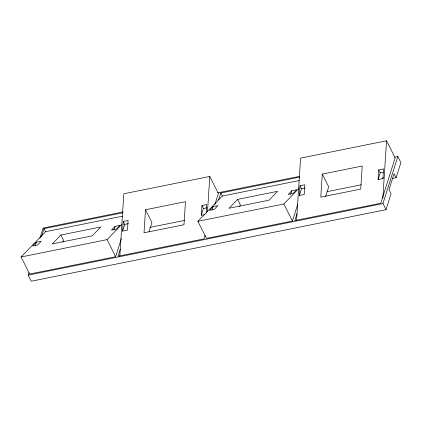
<?xml version="1.0" encoding="UTF-8"?>
<svg xmlns="http://www.w3.org/2000/svg" width="422" height="422" viewBox="0 0 422 422"><rect width="100%" height="100%" fill="white"/><g stroke="black" fill="none" stroke-linecap="round" stroke-linejoin="round"><path stroke-width="0.63" d="M119.801 256.159L123.831 193.772L209.797 176.433L218.38 193.498L214.845 204.675M122.612 231.124L123.24 221.423L128.082 220.442L127.455 230.148L122.612 231.124L124.738 224.398L123.24 221.423M145.506 209.75L144.013 232.791L183.971 224.731L185.458 201.69L145.506 209.75L151.925 222.515L149.013 231.725M204.944 214.518L201.31 215.252L201.938 205.551L206.78 204.57L206.237 212.978M207.513 211.733L209.797 176.433M296.571 220.506L300.601 158.118L386.563 140.779L395.145 157.844L380.802 203.225L294.836 220.558L297.009 213.685M299.383 195.47L300.01 185.77L304.853 184.794L304.225 194.495L299.383 195.47L301.508 188.75L300.01 185.77M322.276 174.096L320.783 197.137L360.741 189.082L362.229 166.036L322.276 174.096L328.696 186.862L325.589 196.684M378.08 179.598L378.708 169.897L383.551 168.916L382.923 178.622L378.08 179.598L380.206 172.878L378.708 169.897M382.854 198.208L386.563 140.779M35.195 245.894L36.355 242.228L41.198 241.252L37.574 244.992L32.731 245.968L36.355 242.228M392.238 178.517L396.116 177.736L394.074 173.674L389.026 189.642L391.067 193.703L386.024 209.671L31.27 281.221L28.205 275.123L29.002 272.612M39.911 238.108L43.086 228.065L123.208 211.907M41.461 236.779L44.03 228.661L122.881 212.757M62.957 242.181L63.537 240.34L60.863 235.022L100.821 226.967L92.212 235.856L52.259 243.916L60.863 235.022M113.893 230.022L115.053 226.356L119.895 225.38L119.51 226.598M122.475 216.196L45.56 231.71L21.1 256.977L29.682 274.042L115.644 256.703L121.399 238.499M120.244 249.339L118.065 256.212L204.032 238.873L205.219 235.123M201.31 215.252L203.436 208.526L201.938 205.551M211.965 210.24L213.126 206.574L217.968 205.598L214.344 209.338L209.502 210.32L213.126 206.574M218.628 199.886L220.801 193.012L299.652 177.108M239.728 206.532L240.308 204.686L237.633 199.374L277.592 191.314L268.983 200.202L229.03 208.262L237.633 199.374M290.663 194.368L291.824 190.702L296.666 189.726L293.042 193.466L288.2 194.442L291.824 190.702M299.245 180.542L222.331 196.056L197.871 221.323L206.453 238.388L292.414 221.049L297.716 204.28M382.923 178.622L383.313 177.398M386.024 209.671L382.954 203.573L397.835 156.515L394.602 157.169M396.116 177.736L400.9 162.612L397.835 156.515M115.053 226.356L111.429 230.095L116.272 229.12L119.895 225.38M21.1 256.977L107.061 239.638L121.953 224.256M197.871 221.323L283.832 203.984L299.177 188.138M217.552 192.88L299.615 176.327M124.738 224.398L128.372 223.671M203.436 208.526L207.07 207.793M301.508 188.75L305.143 188.017M380.206 172.878L383.234 172.266M149.926 227.389L184.82 220.353M326.976 191.683L361.227 184.773M28.205 275.123L382.954 203.573M283.832 203.984L292.414 221.049M220.801 193.012L222.331 196.056M107.061 239.638L115.644 256.703M44.03 228.661L45.56 231.71"/></g></svg>
